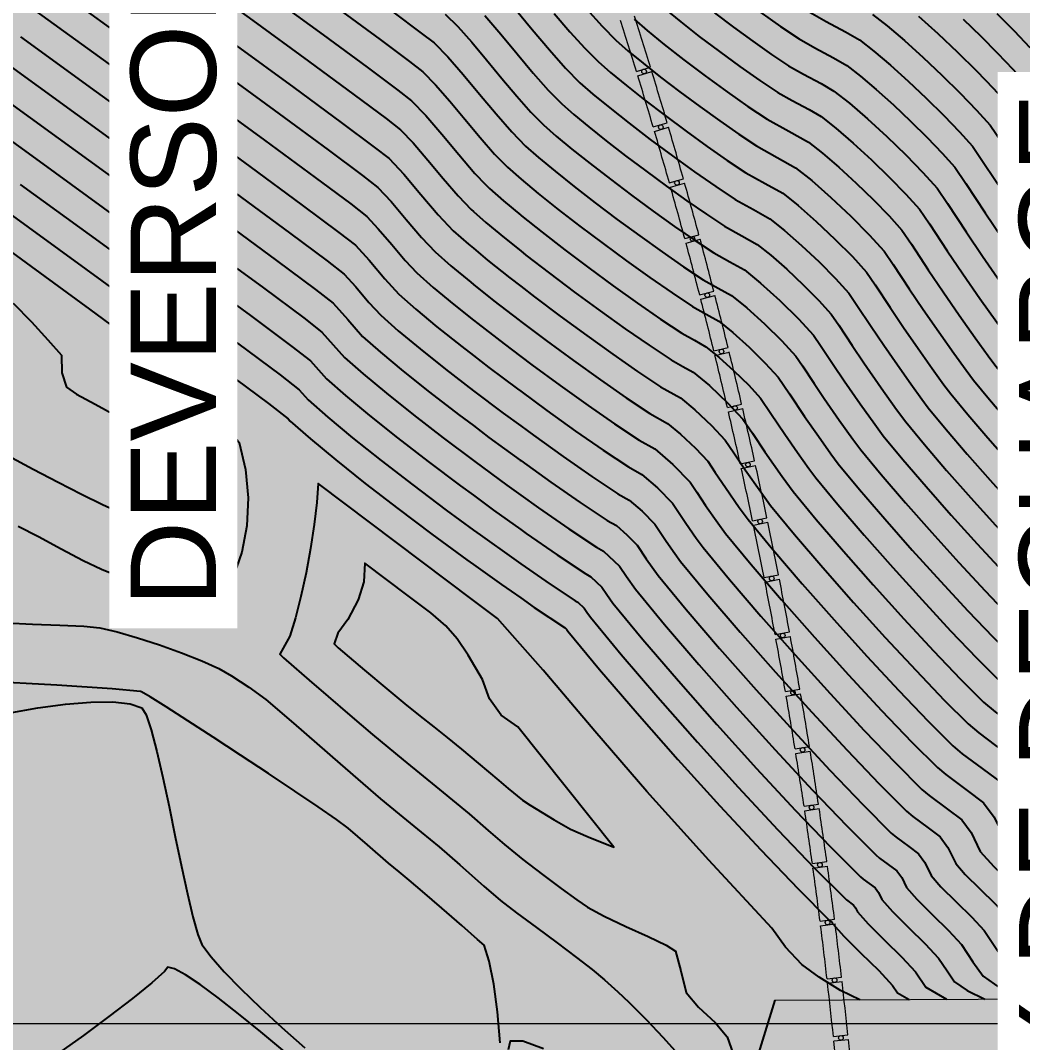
# Model space of a CAD drawing. Extents: x 61466 to 63015, y 108404 to 110397.
# Drawn here: x 62782.19 to 62823.33, y 108649.22 to 108691.19 of the extents above; entities that cross this region are included whole.
import ezdxf
from ezdxf import colors
from ezdxf.entities.mleader import LeaderData, LeaderLine
from ezdxf.math import Vec2, Vec3

# ---------------------------------------------------------------- set-up
doc = ezdxf.new("R2010")
doc.units = 0
doc.header["$LTSCALE"] = 1.000015
doc.header["$MEASUREMENT"] = 0
for name, color, linetype in [('colore lago', 131, 'Continuous'), ('coordinate', 2, 'Continuous'), ('curve livello 1m', 2, 'Continuous'), ('curve livello 5m', 7, 'Continuous'), ('LIN025CO', 7, 'Continuous'), ('LINCOLO-ROSSO-025', 10, 'Continuous'), ('Per+Mod Surf', 7, 'Continuous'), ('TRATTCOLO-32', 255, 'Continuous')]:
    doc.layers.add(name, color=color, linetype=linetype)
doc.layers.add('LINE035', color=1, linetype='Continuous', lineweight=35)
doc.layers.add('no_plot', color=5, linetype='Continuous', plot=False)
doc.styles.add('ARIAL', font='arial.ttf')

# ---------------------------------------------------------------- blocks, each defined once
blk = doc.blocks.new('barrageflott')
at = {"layer": 'TRATTCOLO-32'}
h = blk.add_hatch(color=256, dxfattribs=at)
h.paths.add_polyline_path([(-4.689, 33.162, 0.002639), (-5.201, 35.3), (-5.784, 35.158, -0.002639), (-5.273, 33.025)])
h.paths.add_polyline_path([(-5.247, 35.485, 0.002639), (-5.784, 37.618), (-6.365, 37.468, -0.002639), (-5.829, 35.342)])
h.paths.add_polyline_path([(-5.831, 37.802, 0.002639), (-6.393, 39.929), (-6.972, 39.773, -0.002639), (-6.412, 37.652)])
h.paths.add_polyline_path([(-6.442, 40.112, 0.002639), (-7.028, 42.232), (-7.606, 42.07, -0.002639), (-7.022, 39.956)])
h.paths.add_polyline_path([(-7.08, 42.415, 0.002639), (-7.69, 44.529), (-8.266, 44.359, -0.002639), (-7.657, 42.252)])
h.paths.add_polyline_path([(-7.744, 44.711, 0.002639), (-8.378, 46.817), (-8.952, 46.641, -0.002639), (-8.319, 44.541)])
h.paths.add_polyline_path([(-8.434, 46.999, 0.002639), (-9.092, 49.097), (-9.664, 48.915, -0.002639), (-9.007, 46.822)])
h.paths.add_polyline_path([(-9.15, 49.279, 0.002639), (-9.833, 51.37), (-10.402, 51.18, -0.002639), (-9.722, 49.095)])
h.paths.add_polyline_path([(-9.893, 51.55, 0.002639), (-10.599, 53.633), (-11.166, 53.437, -0.002639), (-10.462, 51.36)])
h.paths.add_polyline_path([(-10.661, 53.813, 0.002639), (-11.392, 55.887), (-11.956, 55.685, -0.002639), (-11.228, 53.616)])
h.paths.add_polyline_path([(-11.456, 56.066, 0.002639), (-12.21, 58.133), (-12.772, 57.924, -0.002639), (-12.02, 55.864)])
h.paths.add_polyline_path([(-12.276, 58.311, 0.002639), (-13.053, 60.368), (-13.614, 60.153, -0.002639), (-12.838, 58.102)])
h.paths.add_polyline_path([(-13.122, 60.546, 0.002639), (-13.923, 62.594), (-14.481, 62.373, -0.002639), (-13.682, 60.33)])
h.paths.add_polyline_path([(-13.993, 62.771, 0.002639), (-14.818, 64.81), (-15.373, 64.582, -0.002639), (-14.551, 62.549)])
h.paths.add_polyline_path([(-14.89, 64.986, 0.002639), (-15.738, 67.015), (-16.29, 66.781, -0.002639), (-15.445, 64.758)])
h = blk.add_hatch(color=256, dxfattribs=at)
h.paths.add_polyline_path([(-1.192, 14.374, 0.002639), (-1.506, 16.55), (-2.1, 16.462, -0.002639), (-1.786, 14.291)])
h.paths.add_polyline_path([(-1.534, 16.739, 0.002639), (-1.874, 18.912), (-2.466, 18.816, -0.002639), (-2.128, 16.649)])
h.paths.add_polyline_path([(-1.904, 19.099, 0.002639), (-2.268, 21.269), (-2.86, 21.166, -0.002639), (-2.496, 19.003)])
h.paths.add_polyline_path([(-2.301, 21.456, 0.002639), (-2.69, 23.621), (-3.28, 23.511, -0.002639), (-2.892, 21.353)])
h.paths.add_polyline_path([(-2.725, 23.808, 0.002639), (-3.139, 25.968), (-3.727, 25.852, -0.002639), (-3.315, 23.698)])
h.paths.add_polyline_path([(-3.176, 26.154, 0.002639), (-3.614, 28.31), (-4.202, 28.187, -0.002639), (-3.764, 26.038)])
h.paths.add_polyline_path([(-3.653, 28.496, 0.002639), (-4.117, 30.646), (-4.702, 30.516, -0.002639), (-4.24, 28.373)])
h.paths.add_polyline_path([(-4.158, 30.832, 0.002639), (-4.646, 32.976), (-5.23, 32.84, -0.002639), (-4.743, 30.702)])
h = blk.add_hatch(color=256, dxfattribs=at)
h.paths.add_polyline_path([(0.293, 0.116, 0.002639), (0.129, 2.309), (-0.469, 2.261, -0.002639), (-0.306, 0.074)])
h.paths.add_polyline_path([(0.114, 2.498, 0.002639), (-0.076, 4.69), (-0.673, 4.635, -0.002639), (-0.485, 2.45)])
h.paths.add_polyline_path([(-0.093, 4.879, 0.002639), (-0.307, 7.068), (-0.904, 7.007, -0.002639), (-0.69, 4.824)])
h.paths.add_polyline_path([(-0.327, 7.257, 0.002639), (-0.566, 9.444), (-1.162, 9.375, -0.002639), (-0.924, 7.195)])
h.paths.add_polyline_path([(-0.588, 9.633, 0.002639), (-0.852, 11.816), (-1.448, 11.741, -0.002639), (-1.184, 9.564)])
h.paths.add_polyline_path([(-0.876, 12.005, 0.002639), (-1.166, 14.185), (-1.76, 14.103, -0.002639), (-1.471, 11.929)])
at = {"layer": 'LINCOLO-ROSSO-025', "lineweight": 0}
for p, q in [((-9.007, 46.822), (-8.434, 46.999)), ((-8.952, 46.641), (-8.378, 46.817)), ((-8.319, 44.541), (-7.744, 44.711)), ((-8.266, 44.359), (-7.69, 44.529)), ((-7.657, 42.252), (-7.08, 42.415)), ((-7.606, 42.07), (-7.028, 42.232)), ((-7.022, 39.956), (-6.442, 40.112)), ((-6.972, 39.773), (-6.393, 39.929)), ((-6.412, 37.652), (-5.831, 37.802)), ((-6.365, 37.468), (-5.784, 37.618)), ((-5.829, 35.342), (-5.247, 35.485)), ((-5.784, 35.158), (-5.201, 35.3)), ((-5.273, 33.025), (-4.689, 33.162)), ((-5.23, 32.84), (-4.646, 32.976)), ((-4.743, 30.702), (-4.158, 30.832)), ((-4.702, 30.516), (-4.117, 30.646)), ((-4.24, 28.373), (-3.653, 28.496)), ((-4.202, 28.187), (-3.614, 28.31)), ((-3.764, 26.038), (-3.176, 26.154)), ((-3.727, 25.852), (-3.139, 25.968)), ((-3.315, 23.698), (-2.725, 23.808)), ((-3.28, 23.511), (-2.69, 23.621)), ((-2.892, 21.353), (-2.301, 21.456)), ((-2.86, 21.166), (-2.268, 21.269)), ((-2.496, 19.003), (-1.904, 19.099)), ((-2.466, 18.816), (-1.874, 18.912)), ((-2.128, 16.649), (-1.534, 16.739)), ((-2.1, 16.462), (-1.506, 16.55)), ((-1.786, 14.291), (-1.192, 14.374)), ((-1.76, 14.103), (-1.166, 14.185)), ((-1.471, 11.929), (-0.876, 12.005)), ((-1.448, 11.741), (-0.852, 11.816)), ((-1.184, 9.564), (-0.588, 9.633)), ((-1.162, 9.375), (-0.566, 9.444)), ((-0.924, 7.195), (-0.327, 7.257)), ((-0.904, 7.007), (-0.307, 7.068))]:
    blk.add_line(p, q, dxfattribs=at)
for centre in [(-8.693, 46.82), (-8.005, 44.535), (-7.343, 42.242), (-6.707, 39.942), (-6.098, 37.635), (-5.515, 35.321), (-4.959, 33.001), (-4.43, 30.674), (-3.927, 28.341), (-3.451, 26.003), (-3.002, 23.659), (-2.58, 21.311), (-2.185, 18.958), (-1.817, 16.6), (-1.476, 14.238), (-1.162, 11.873), (-0.875, 9.504), (-0.615, 7.132)]:
    blk.add_circle(centre, 0.095, dxfattribs=at)
for radius, start, end in [(207.744, 17.11592, 17.72079), (208.344, 17.11592, 17.72079), (207.744, 16.45875, 17.06362), (208.344, 16.45875, 17.06362), (208.344, 15.80157, 16.40644), (207.744, 15.80157, 16.40644), (207.744, 15.1444, 15.74927), (208.344, 15.1444, 15.74927), (208.344, 14.48723, 15.0921), (207.744, 14.48723, 15.0921), (207.744, 13.83005, 14.43492), (208.344, 13.83005, 14.43492), (208.344, 13.17288, 13.77775), (207.744, 13.17288, 13.77775), (207.744, 12.51571, 13.12058), (208.344, 12.51571, 13.12058), (208.344, 11.85853, 12.4634), (207.744, 11.85853, 12.4634), (207.744, 11.20136, 11.80623), (208.344, 11.20136, 11.80623), (207.744, 10.54419, 11.14906), (208.344, 10.54419, 11.14906), (207.744, 9.88701, 10.49189), (208.344, 9.88701, 10.49189), (207.744, 9.22984, 9.83471), (208.344, 9.22984, 9.83471), (208.344, 8.57267, 9.17754), (207.744, 8.57267, 9.17754), (207.744, 7.9155, 8.52037), (208.344, 7.9155, 8.52037), (207.744, 7.25832, 7.86319), (208.344, 7.25832, 7.86319), (208.344, 6.60115, 7.20602), (207.744, 6.60115, 7.20602), (207.744, 5.94398, 6.54885), (208.344, 5.94398, 6.54885), (207.744, 5.2868, 5.89167), (208.344, 5.2868, 5.89167)]:
    blk.add_arc((-207.55, -14.318), radius, start, end, dxfattribs=at)

msp = doc.modelspace()

# ---------------------------------------------------------------- hatches: boundary and pattern name
at = {"layer": 'colore lago', "linetype": 'Continuous', "lineweight": 0}
msp.add_hatch(color=256, dxfattribs=at).paths.add_polyline_path([(62823.098, 108712.426), (62823.692, 108711.854), (62824.211, 108710.804), (62823.37, 108710.571), (62827.768, 108704.942), (62841.061, 108708.628), (62841.764, 108707.729), (62836.243, 108697.972), (62840.642, 108692.343), (62841.442, 108693.757), (62841.442, 108692.195), (62842.487, 108690.222), (62842.982, 108689.288), (62843.392, 108688.514), (62843.655, 108688.018), (62843.975, 108687.414), (62844.757, 108686.877), (62845.652, 108686.309), (62846.428, 108685.857), (62846.943, 108685.61), (62847.646, 108685.523), (62848.413, 108685.436), (62848.935, 108685.254), (62849.708, 108684.935), (62850.5, 108684.575), (62850.969, 108684.318), (62851.947, 108683.305), (62853.322, 108681.875), (62854.115, 108681.066), (62854.823, 108680.351), (62855.34, 108679.833), (62855.561, 108679.62), (62856.098, 108679.384), (62856.706, 108678.92), (62857.535, 108678.212), (62858.15, 108677.629), (62858.509, 108677.243), (62858.884, 108676.364), (62859.223, 108675.296), (62859.579, 108674.527), (62860.022, 108674.247), (62860.524, 108673.942), (62861.121, 108673.231), (62861.763, 108672.326), (62862.367, 108671.601), (62862.863, 108671.28), (62863.351, 108671.01), (62863.81, 108670.755), (62864.373, 108670.388), (62865.159, 108669.855), (62866.024, 108669.253), (62866.828, 108668.678), (62867.744, 108667.996), (62868.796, 108667.19), (62869.668, 108666.501), (62870.574, 108665.758), (62871.455, 108665.021), (62872.228, 108664.359), (62872.81, 108663.844), (62873.119, 108663.547), (62873.68, 108662.665), (62874.168, 108661.941), (62874.819, 108661.7), (62876.542, 108661.081), (62874.849, 108652.749), (62874.609, 108651.566), (62869.261, 108652.495), (62863.756, 108653.04), (62858.193, 108653.236), (62852.65, 108653.069), (62847.099, 108652.547), (62841.619, 108651.637), (62836.195, 108650.359), (62830.876, 108648.764), (62825.687, 108646.797), (62820.621, 108644.487), (62815.733, 108641.873), (62811.013, 108638.914), (62806.809, 108635.919), (62802.653, 108632.528), (62798.578, 108628.752), (62795.53, 108625.55), (62792.243, 108621.72), (62789.658, 108618.302), (62786.55, 108613.699), (62783.753, 108608.883), (62781.281, 108603.924), (62779.157, 108598.79), (62777.364, 108593.52), (62775.923, 108588.148), (62774.828, 108582.699), (62774.099, 108577.206), (62773.742, 108571.827), (62773.733, 108566.27), (62774.08, 108560.708), (62774.822, 108555.214), (62775.907, 108549.757), (62776.774, 108546.543), (62775.534, 108543.897), (62771.471, 108542.34), (62770.737, 108542.931), (62769.881, 108543.399), (62769.16, 108543.605), (62768.397, 108543.397), (62767.454, 108542.895), (62766.48, 108542.367), (62765.625, 108542.081), (62765.129, 108542.167), (62764.204, 108542.374), (62761.92, 108542.969), (62758.989, 108543.785), (62755.805, 108544.685), (62752.764, 108545.533), (62750.259, 108546.195), (62749.515, 108546.361), (62748.651, 108546.545), (62748.14, 108546.666), (62747.525, 108546.963), (62746.769, 108547.335), (62745.628, 108547.824), (62744.247, 108548.386), (62742.732, 108548.989), (62741.189, 108549.599), (62739.721, 108550.183), (62738.435, 108550.711), (62737.436, 108551.147), (62736.779, 108551.475), (62735.74, 108552.131), (62732.8, 108553.829), (62729.641, 108555.846), (62727.666, 108557.145), (62727.666, 108746.101), (62759.548, 108763.679), (62762.174, 108761.512), (62766.058, 108758.6), (62770.75, 108755.721), (62775.77, 108752.427), (62780.625, 108748.821), (62784.649, 108746.672), (62791.078, 108741.712), (62792.191, 108741.192), (62793.304, 108740.673), (62792.406, 108740.344), (62791.026, 108739.839), (62795.864, 108734.582), (62808.817, 108739.327), (62809.589, 108738.487), (62804.873, 108728.317), (62809.71, 108723.06), (62811.198, 108726.268), (62812.277, 108725.772), (62812.557, 108725.5), (62813.179, 108725.007), (62813.957, 108724.44), (62814.819, 108723.834), (62815.694, 108723.224), (62816.511, 108722.646), (62817.199, 108722.136), (62817.686, 108721.728), (62818.127, 108721.189), (62818.712, 108720.467), (62819.259, 108719.84), (62819.895, 108719.121), (62820.227, 108718.731), (62820.528, 108718.087), (62820.826, 108717.245), (62821.425, 108715.335), (62821.73, 108714.455), (62822.044, 108713.747)])

# ---------------------------------------------------------------- linework, layer by layer
at = {"layer": 'coordinate', "linetype": 'Continuous', "lineweight": 0}
msp.add_line((62767.853, 108650), (62950.566, 108650), dxfattribs=at)
at = {"layer": 'curve livello 5m', "color": 2, "flags": 128}
for points in [[(62782.13, 108693.876), (62783.247, 108692.775), (62783.247, 108692.775), (62783.945, 108692.28), (62786.866, 108690.168), (62789.68, 108688.123), (62792.214, 108686.271), (62794.295, 108684.739), (62795.75, 108683.654), (62796.406, 108683.144), (62796.406, 108683.144), (62796.884, 108682.64), (62797.432, 108681.989), (62797.982, 108681.335), (62798.467, 108680.821), (62798.467, 108680.821), (62799.14, 108680.228), (62799.985, 108679.527), (62800.788, 108678.886)], [(62795.221, 108691.681), (62796.953, 108690.406), (62798.165, 108689.503), (62798.711, 108689.078), (62798.711, 108689.078), (62799.228, 108688.551), (62799.816, 108687.879), (62800.439, 108687.132), (62801.064, 108686.383), (62801.657, 108685.702), (62802.184, 108685.162), (62802.184, 108685.162), (62802.744, 108684.669), (62803.448, 108684.085), (62804.264, 108683.434), (62805.162, 108682.741), (62806.11, 108682.027), (62807.077, 108681.317), (62808.032, 108680.635), (62808.943, 108680.003), (62809.779, 108679.445), (62809.779, 108679.445), (62810.349, 108679.131), (62810.859, 108678.845), (62811.434, 108678.38), (62812.109, 108677.769), (62812.77, 108677.12), (62813.303, 108676.541), (62813.764, 108675.855), (62814.38, 108674.932), (62814.95, 108674.116), (62815.462, 108673.396), (62815.762, 108672.988), (62816.639, 108671.926), (62817.673, 108670.721), (62818.801, 108669.443), (62819.96, 108668.161), (62821.087, 108666.946), (62822.118, 108665.868), (62822.991, 108664.996), (62823.57, 108664.509)], [(62804.108, 108691.479), (62804.751, 108690.724), (62805.356, 108690.051), (62805.902, 108689.504), (62805.902, 108689.504), (62806.413, 108689.055), (62807.066, 108688.518), (62807.825, 108687.919), (62808.655, 108687.286), (62809.519, 108686.644), (62810.383, 108686.021), (62811.211, 108685.443), (62811.967, 108684.938), (62811.967, 108684.938), (62812.769, 108684.496), (62813.487, 108684.093), (62813.487, 108684.093), (62814.117, 108683.591), (62814.859, 108682.938), (62815.629, 108682.212), (62816.345, 108681.491), (62816.925, 108680.852), (62816.925, 108680.852), (62817.276, 108680.338), (62817.898, 108679.398), (62818.441, 108678.588), (62818.441, 108678.588), (62819.041, 108677.725), (62819.626, 108676.897), (62820.105, 108676.23), (62820.386, 108675.853), (62821.085, 108675.006), (62821.909, 108674.045), (62822.809, 108673.026), (62823.733, 108672.004)], [(62812.541, 108691.549), (62813.388, 108690.948), (62814.155, 108690.431), (62814.155, 108690.431), (62814.8, 108690.065), (62815.567, 108689.661), (62816.115, 108689.341), (62816.115, 108689.341), (62816.676, 108688.903), (62817.326, 108688.352), (62818.026, 108687.722), (62818.736, 108687.052), (62819.42, 108686.378), (62820.036, 108685.736), (62820.548, 108685.162), (62820.548, 108685.162), (62821, 108684.5), (62821.802, 108683.288), (62822.502, 108682.243), (62822.502, 108682.243), (62823.276, 108681.131), (62824.03, 108680.063)], [(62822.273, 108691.475), (62822.987, 108690.759), (62823.63, 108690.082)], [(62779.553, 108687.877), (62782.963, 108685.411), (62786.248, 108683.023), (62789.207, 108680.86), (62791.637, 108679.072), (62793.336, 108677.806), (62794.102, 108677.209), (62794.102, 108677.209), (62794.75, 108676.479), (62795.535, 108675.787), (62796.522, 108674.968), (62797.667, 108674.056), (62798.927, 108673.082), (62800.256, 108672.081), (62800.788, 108671.691)], [(62800.788, 108678.886), (62800.966, 108678.745), (62802.044, 108677.911), (62802.729, 108677.396)], [(62802.729, 108677.396), (62803.183, 108677.054), (62804.345, 108676.201), (62805.492, 108675.381), (62806.586, 108674.622), (62807.591, 108673.953), (62808.231, 108673.597), (62808.972, 108672.959), (62809.68, 108672.231), (62809.954, 108671.824), (62810.319, 108671.276), (62810.819, 108670.564), (62811.139, 108670.124), (62812.193, 108668.847), (62813.437, 108667.397), (62814.794, 108665.86), (62816.188, 108664.318), (62817.543, 108662.857), (62818.783, 108661.56), (62819.833, 108660.512), (62820.177, 108660.222), (62821.05, 108659.576), (62821.725, 108659.069), (62822.165, 108658.469), (62822.394, 108657.99), (62822.604, 108657.56), (62823.146, 108656.967), (62823.937, 108656.195)], [(62800.788, 108671.691), (62801.613, 108671.086), (62802.729, 108670.288)], [(62802.729, 108670.288), (62802.952, 108670.128), (62804.23, 108669.242), (62805.403, 108668.46), (62805.604, 108668.348), (62806.058, 108667.92), (62806.258, 108667.621), (62806.515, 108667.259), (62807.747, 108665.767), (62809.201, 108664.073), (62810.786, 108662.276), (62812.415, 108660.475), (62813.999, 108658.768), (62815.449, 108657.252), (62816.675, 108656.027), (62816.785, 108655.935), (62817.278, 108655.567), (62817.418, 108655.376), (62817.558, 108655.087), (62817.988, 108654.599), (62818.646, 108653.949), (62819.339, 108653.268), (62819.877, 108652.687), (62820.23, 108652.159), (62820.535, 108651.717), (62821.056, 108651.35), (62821.782, 108651.005)]]:
    msp.add_lwpolyline(points, dxfattribs=at)
at = {"layer": 'LIN025CO', "linetype": 'Continuous', "lineweight": 0}
msp.add_line((62813.159, 108650.953), (62839.385, 108651.111), dxfattribs=at)
at = {"layer": 'no_plot', "flags": 128}
for points in [[(62781.897, 108701.166), (62783.793, 108699.213), (62785.501, 108697.458), (62786.468, 108696.505), (62786.468, 108696.505), (62786.886, 108696.208), (62787.459, 108695.803), (62787.459, 108695.803), (62789.988, 108693.974), (62792.425, 108692.203), (62794.619, 108690.599), (62796.422, 108689.272), (62797.682, 108688.333), (62798.25, 108687.891), (62798.25, 108687.891), (62798.829, 108687.292), (62799.492, 108686.52), (62800.184, 108685.687), (62800.851, 108684.907), (62801.283, 108684.458)], [(62780.915, 108700.414), (62782.884, 108698.385), (62784.658, 108696.563), (62785.663, 108695.573), (62785.663, 108695.573), (62786.049, 108695.298), (62786.581, 108694.922), (62786.581, 108694.922), (62789.208, 108693.022), (62791.739, 108691.183), (62794.018, 108689.517), (62795.89, 108688.139), (62797.199, 108687.163), (62797.789, 108686.704), (62797.789, 108686.704), (62798.317, 108686.159), (62798.921, 108685.454), (62799.552, 108684.695), (62800.16, 108683.984), (62800.698, 108683.425), (62800.698, 108683.425), (62800.788, 108683.345)], [(62781.975, 108697.558), (62783.815, 108695.667), (62784.858, 108694.64), (62784.858, 108694.64), (62785.213, 108694.387), (62785.702, 108694.041), (62785.702, 108694.041), (62788.427, 108692.071), (62791.052, 108690.163), (62793.417, 108688.435), (62795.358, 108687.006), (62796.716, 108685.994), (62797.328, 108685.517), (62797.328, 108685.517), (62797.936, 108684.876), (62798.634, 108684.047), (62799.336, 108683.213), (62799.954, 108682.557), (62799.954, 108682.557), (62800.581, 108682.004), (62800.788, 108681.833)], [(62781.066, 108696.73), (62782.973, 108694.771), (62784.052, 108693.708), (62784.052, 108693.708), (62784.824, 108693.161), (62787.646, 108691.12), (62790.366, 108689.143), (62792.815, 108687.353), (62794.827, 108685.872), (62796.233, 108684.824), (62796.867, 108684.33), (62796.867, 108684.33), (62797.41, 108683.758), (62798.033, 108683.018), (62798.659, 108682.274), (62799.211, 108681.689), (62799.211, 108681.689), (62799.861, 108681.116), (62800.678, 108680.438), (62800.788, 108680.35)], [(62781.287, 108692.98), (62782.442, 108691.842), (62782.442, 108691.842), (62783.067, 108691.399), (62786.085, 108689.217), (62788.993, 108687.103), (62791.612, 108685.189), (62793.763, 108683.605), (62795.267, 108682.484), (62795.946, 108681.957), (62795.946, 108681.957), (62796.511, 108681.343), (62797.15, 108680.577), (62797.724, 108679.952), (62798.419, 108679.34), (62799.292, 108678.615), (62800.306, 108677.807), (62800.788, 108677.434)], [(62797.485, 108691.539), (62798.647, 108690.673), (62799.172, 108690.265), (62799.172, 108690.265), (62799.731, 108689.695), (62800.366, 108688.968), (62801.04, 108688.161), (62801.716, 108687.35), (62802.358, 108686.614), (62802.928, 108686.03), (62802.928, 108686.03), (62803.465, 108685.557), (62804.14, 108684.997), (62804.924, 108684.372), (62805.786, 108683.706), (62806.695, 108683.021), (62807.623, 108682.34), (62808.54, 108681.685), (62809.414, 108681.079), (62810.216, 108680.544), (62810.833, 108680.204), (62811.385, 108679.895), (62812.006, 108679.392), (62812.736, 108678.731), (62813.451, 108678.03), (62814.027, 108677.403), (62814.297, 108677.009), (62814.775, 108676.286), (62815.193, 108675.663), (62815.808, 108674.78), (62816.362, 108674.002), (62816.687, 108673.561), (62817.528, 108672.542), (62818.52, 108671.386), (62819.603, 108670.159), (62820.715, 108668.93), (62821.796, 108667.764), (62822.785, 108666.73), (62823.623, 108665.893)], [(62799.633, 108691.451), (62800.143, 108690.939), (62800.716, 108690.293), (62801.329, 108689.567), (62801.955, 108688.811), (62802.571, 108688.08), (62803.151, 108687.425), (62803.671, 108686.899), (62803.671, 108686.899), (62804.186, 108686.445), (62804.833, 108685.908), (62805.584, 108685.31), (62806.409, 108684.672), (62807.281, 108684.016), (62808.17, 108683.363), (62809.047, 108682.736), (62809.885, 108682.155), (62810.654, 108681.642), (62811.317, 108681.277), (62811.91, 108680.944), (62812.578, 108680.404), (62813.364, 108679.693), (62814.132, 108678.939), (62814.752, 108678.265), (62815.041, 108677.841), (62815.556, 108677.064), (62816.005, 108676.394), (62816.667, 108675.445), (62817.262, 108674.608), (62817.612, 108674.134), (62818.417, 108673.158), (62819.367, 108672.051), (62820.404, 108670.876), (62821.469, 108669.699), (62822.505, 108668.582), (62823.452, 108667.591)], [(62801.253, 108691.399), (62801.908, 108690.622), (62802.579, 108689.814), (62803.237, 108689.031), (62803.858, 108688.33), (62804.415, 108687.767), (62804.415, 108687.767), (62804.907, 108687.333), (62805.526, 108686.82), (62806.243, 108686.248), (62807.033, 108685.638), (62807.866, 108685.011), (62808.716, 108684.387), (62809.555, 108683.786), (62810.356, 108683.231), (62811.092, 108682.741), (62811.801, 108682.35), (62812.436, 108681.994), (62812.993, 108681.55), (62813.649, 108680.973), (62814.33, 108680.331), (62814.963, 108679.693), (62815.476, 108679.127), (62815.786, 108678.673), (62816.337, 108677.842), (62816.817, 108677.125), (62817.525, 108676.11), (62818.162, 108675.214), (62818.536, 108674.707), (62819.306, 108673.774), (62820.215, 108672.716), (62821.206, 108671.593), (62822.224, 108670.467), (62823.214, 108669.4), (62824.119, 108668.453)], [(62802.488, 108691.677), (62803.202, 108690.816), (62803.904, 108689.982), (62804.565, 108689.235), (62805.158, 108688.635), (62805.158, 108688.635), (62805.696, 108688.164), (62806.382, 108687.6), (62807.179, 108686.971), (62808.05, 108686.305), (62808.958, 108685.631), (62809.866, 108684.977), (62810.735, 108684.37), (62811.529, 108683.839), (62812.285, 108683.423), (62812.961, 108683.043), (62813.555, 108682.571), (62814.254, 108681.956), (62814.98, 108681.272), (62815.654, 108680.592), (62816.201, 108679.99), (62816.531, 108679.506), (62817.117, 108678.62), (62817.629, 108677.857), (62818.195, 108677.044), (62818.746, 108676.263), (62819.196, 108675.635), (62819.461, 108675.28), (62820.196, 108674.39), (62821.062, 108673.38), (62822.007, 108672.309), (62822.978, 108671.236), (62823.922, 108670.218)], [(62805.428, 108691.662), (62806.068, 108690.951), (62806.645, 108690.372), (62806.645, 108690.372), (62807.131, 108689.946), (62807.751, 108689.436), (62808.472, 108688.867), (62809.259, 108688.266), (62810.08, 108687.656), (62810.901, 108687.065), (62811.687, 108686.516), (62812.405, 108686.037), (62813.254, 108685.569), (62814.012, 108685.143), (62814.679, 108684.612), (62815.464, 108683.921), (62816.279, 108683.153), (62817.036, 108682.39), (62817.65, 108681.714), (62818.021, 108681.17), (62818.679, 108680.176), (62819.254, 108679.319), (62819.888, 108678.407), (62820.507, 108677.53), (62821.013, 108676.824), (62821.311, 108676.426), (62821.974, 108675.622), (62822.756, 108674.71), (62823.61, 108673.743)], [(62808.639, 108691.667), (62809.297, 108691.131), (62810.061, 108690.536), (62810.886, 108689.914), (62811.728, 108689.301), (62812.541, 108688.729), (62813.28, 108688.234), (62813.867, 108687.901), (62814.565, 108687.533), (62815.064, 108687.242), (62815.668, 108686.766), (62816.375, 108686.156), (62817.127, 108685.466), (62817.87, 108684.748), (62818.545, 108684.054), (62819.099, 108683.438), (62819.51, 108682.835), (62820.24, 108681.732), (62820.878, 108680.781), (62821.582, 108679.769), (62822.269, 108678.796), (62822.83, 108678.014), (62823.16, 108677.571), (62823.752, 108676.854)], [(62810.69, 108691.497), (62811.466, 108690.913), (62812.258, 108690.336), (62813.022, 108689.798), (62813.717, 108689.332), (62813.717, 108689.332), (62814.334, 108688.983), (62815.066, 108688.597), (62815.589, 108688.292), (62816.224, 108687.792), (62816.965, 108687.153), (62817.755, 108686.428), (62818.533, 108685.674), (62819.243, 108684.946), (62819.823, 108684.3), (62820.255, 108683.668), (62821.021, 108682.51), (62821.69, 108681.512), (62822.429, 108680.45), (62823.149, 108679.43), (62823.739, 108678.608)], [(62814.593, 108691.529), (62815.267, 108691.147), (62816.068, 108690.725), (62816.64, 108690.391), (62817.227, 108689.933), (62817.906, 108689.357), (62818.637, 108688.699), (62819.38, 108687.999), (62820.093, 108687.294), (62820.738, 108686.623), (62821.272, 108686.024), (62821.744, 108685.332), (62822.583, 108684.066), (62823.315, 108682.974), (62824.123, 108681.813)], [(62817.166, 108691.441), (62817.777, 108690.963), (62818.486, 108690.362), (62819.248, 108689.676), (62820.023, 108688.946), (62820.767, 108688.211), (62821.439, 108687.511), (62821.997, 108686.886), (62822.489, 108686.165), (62823.363, 108684.844)], [(62807.389, 108691.24), (62807.925, 108690.772), (62808.622, 108690.205), (62809.432, 108689.574), (62810.306, 108688.916), (62811.198, 108688.266), (62812.059, 108687.66), (62812.842, 108687.135), (62813.738, 108686.641), (62814.538, 108686.192), (62815.113, 108685.74), (62815.785, 108685.16), (62816.5, 108684.504), (62817.206, 108683.821), (62817.848, 108683.161), (62818.374, 108682.576), (62818.765, 108682.003), (62819.46, 108680.954), (62820.066, 108680.05), (62820.735, 108679.088), (62821.388, 108678.163), (62821.922, 108677.419), (62822.235, 108676.999), (62822.863, 108676.238), (62823.604, 108675.375)], [(62819.065, 108691.367), (62819.859, 108690.653), (62820.666, 108689.893), (62821.441, 108689.128), (62822.141, 108688.399), (62822.721, 108687.749), (62823.234, 108686.997), (62824.144, 108685.622)], [(62820.891, 108691.238), (62821.618, 108690.54), (62822.306, 108689.85), (62822.926, 108689.197), (62823.446, 108688.611)], [(62782.188, 108690.519), (62785.305, 108688.265), (62788.307, 108686.083), (62791.011, 108684.107), (62793.232, 108682.472), (62794.784, 108681.315), (62795.485, 108680.77), (62795.485, 108680.77), (62795.96, 108680.254), (62796.498, 108679.61), (62796.98, 108679.084), (62796.98, 108679.084), (62797.698, 108678.451), (62798.6, 108677.703), (62799.646, 108676.869), (62800.788, 108675.987)], [(62781.31, 108689.638), (62784.524, 108687.314), (62787.621, 108685.063), (62790.41, 108683.025), (62792.7, 108681.339), (62794.302, 108680.145), (62795.024, 108679.583), (62795.024, 108679.583), (62795.627, 108678.904), (62796.237, 108678.216), (62796.237, 108678.216), (62796.977, 108677.563), (62797.907, 108676.791), (62798.987, 108675.931), (62800.174, 108675.014), (62800.788, 108674.551)], [(62780.431, 108688.757), (62783.743, 108686.362), (62786.935, 108684.043), (62789.808, 108681.942), (62792.168, 108680.205), (62793.819, 108678.975), (62794.563, 108678.396), (62794.563, 108678.396), (62795.026, 108677.875), (62795.493, 108677.347), (62796.256, 108676.675), (62797.215, 108675.88), (62798.327, 108674.993), (62799.55, 108674.048), (62800.788, 108673.116)], [(62782.182, 108684.459), (62785.562, 108682.003), (62788.606, 108679.778), (62791.105, 108677.939), (62792.853, 108676.636), (62793.641, 108676.023), (62794.006, 108675.611), (62794.814, 108674.899), (62795.829, 108674.056), (62797.007, 108673.118), (62798.303, 108672.116), (62799.671, 108671.087), (62800.788, 108670.266)], [(62801.283, 108684.458), (62801.441, 108684.294), (62801.441, 108684.294), (62802.023, 108683.78), (62802.729, 108683.195)], [(62781.402, 108683.508), (62784.876, 108680.983), (62788.004, 108678.696), (62790.574, 108676.805), (62792.37, 108675.466), (62793.18, 108674.836), (62793.263, 108674.742), (62794.093, 108674.011), (62795.137, 108673.145), (62796.348, 108672.18), (62797.679, 108671.151), (62799.086, 108670.092), (62800.52, 108669.039), (62800.788, 108668.847)], [(62779.852, 108683.111), (62782.639, 108681.083), (62785.022, 108679.335), (62786.746, 108678.057), (62787.556, 108677.435), (62788.166, 108676.873), (62788.876, 108676.17), (62789.566, 108675.447), (62790.117, 108674.828), (62790.768, 108674.372), (62791.165, 108673.863), (62791.165, 108673.863), (62791.436, 108672.747), (62791.54, 108671.586), (62791.486, 108670.437), (62791.287, 108669.361), (62790.953, 108668.415), (62790.495, 108667.657), (62789.924, 108667.148), (62789.924, 108667.148), (62789.593, 108667.183), (62788.881, 108667.387), (62787.893, 108667.724), (62786.736, 108668.157), (62785.514, 108668.65), (62785.514, 108668.65), (62784.769, 108669.004), (62783.863, 108669.48), (62782.93, 108669.98), (62782.103, 108670.408)], [(62800.788, 108683.345), (62801.302, 108682.892), (62802.063, 108682.262), (62802.729, 108681.731)], [(62802.729, 108683.195), (62802.755, 108683.173), (62803.604, 108682.496), (62804.538, 108681.775), (62805.525, 108681.032), (62806.53, 108680.294), (62807.524, 108679.584), (62808.471, 108678.927), (62809.341, 108678.347), (62809.865, 108678.058), (62810.334, 108677.795), (62810.861, 108677.368), (62811.482, 108676.807), (62812.089, 108676.211), (62812.578, 108675.679), (62813.002, 108675.049), (62813.568, 108674.201), (62814.091, 108673.451), (62814.561, 108672.79), (62814.838, 108672.415), (62815.75, 108671.31), (62816.826, 108670.056), (62818, 108668.726), (62819.206, 108667.393), (62820.378, 108666.129), (62821.451, 108665.007), (62822.359, 108664.099), (62822.891, 108663.651), (62823.732, 108663.023)], [(62800.788, 108681.833), (62801.37, 108681.35), (62802.285, 108680.621), (62802.729, 108680.278)], [(62802.729, 108681.731), (62802.945, 108681.559), (62803.915, 108680.809), (62804.939, 108680.038), (62805.984, 108679.271), (62807.016, 108678.533), (62808, 108677.851), (62808.904, 108677.248), (62809.381, 108676.985), (62809.808, 108676.746), (62810.473, 108676.195), (62811.231, 108675.481), (62811.854, 108674.817), (62812.24, 108674.243), (62812.756, 108673.47), (62813.461, 108672.464), (62813.913, 108671.843), (62814.861, 108670.694), (62815.978, 108669.391), (62817.198, 108668.01), (62818.451, 108666.624), (62819.67, 108665.311), (62820.784, 108664.145), (62821.728, 108663.202), (62822.213, 108662.794), (62822.979, 108662.221), (62823.875, 108661.569)], [(62800.788, 108680.35), (62801.625, 108679.683), (62802.668, 108678.877), (62802.729, 108678.831)], [(62802.729, 108680.278), (62803.291, 108679.843), (62804.354, 108679.043), (62805.438, 108678.248), (62806.508, 108677.483), (62807.529, 108676.775), (62808.466, 108676.15), (62809.282, 108675.696), (62809.883, 108675.199), (62810.567, 108674.554), (62811.129, 108673.955), (62811.478, 108673.436), (62811.944, 108672.739), (62812.58, 108671.83), (62812.988, 108671.27), (62813.971, 108670.078), (62815.131, 108668.727), (62816.397, 108667.293), (62817.697, 108665.856), (62818.961, 108664.493), (62820.117, 108663.283), (62821.096, 108662.305), (62821.534, 108661.937), (62822.226, 108661.419), (62823.035, 108660.83), (62823.503, 108660.47)], [(62781.896, 108679.586), (62782.645, 108678.81), (62783.323, 108678.077), (62783.874, 108677.446), (62783.896, 108676.724), (62784.084, 108676.135), (62784.084, 108676.135), (62784.493, 108675.844), (62785.261, 108675.428), (62786.113, 108674.975), (62786.774, 108674.573), (62786.774, 108674.573), (62787.561, 108673.945), (62788.203, 108673.355), (62788.506, 108672.979), (62788.506, 108672.979), (62788.651, 108671.948), (62788.473, 108670.986), (62788.026, 108670.381), (62788.026, 108670.381), (62787.442, 108670.533), (62786.32, 108670.962), (62786.32, 108670.962), (62785.565, 108671.301), (62784.694, 108671.728), (62783.735, 108672.221), (62782.72, 108672.757), (62781.679, 108673.314)], [(62802.729, 108678.831), (62803.769, 108678.049), (62804.891, 108677.224), (62806, 108676.432), (62807.057, 108675.698), (62808.028, 108675.051), (62808.757, 108674.646), (62809.292, 108674.203), (62809.903, 108673.628), (62810.405, 108673.093), (62810.716, 108672.63), (62811.132, 108672.008), (62811.699, 108671.197), (62812.063, 108670.697), (62813.082, 108669.462), (62814.284, 108668.062), (62815.595, 108666.576), (62816.942, 108665.087), (62818.252, 108663.675), (62819.45, 108662.422), (62820.465, 108661.409), (62820.856, 108661.079), (62821.474, 108660.617), (62822.196, 108660.091), (62822.614, 108659.769), (62822.614, 108659.769), (62823.115, 108659.087), (62823.374, 108658.544)], [(62800.788, 108677.434), (62801.421, 108676.946), (62802.598, 108676.059), (62802.729, 108675.963)], [(62800.788, 108675.987), (62800.797, 108675.98), (62802.012, 108675.065), (62802.729, 108674.539)], [(62802.729, 108675.963), (62803.798, 108675.178), (62804.984, 108674.331), (62806.115, 108673.546), (62807.153, 108672.854), (62807.706, 108672.547), (62808.345, 108671.997), (62808.956, 108671.368), (62809.507, 108670.545), (62809.938, 108669.931), (62810.214, 108669.551), (62811.304, 108668.231), (62812.59, 108666.732), (62813.992, 108665.143), (62815.433, 108663.55), (62816.834, 108662.039), (62818.116, 108660.699), (62819.201, 108659.615), (62819.499, 108659.364), (62820.252, 108658.807), (62820.835, 108658.369), (62821.216, 108657.85), (62821.595, 108657.066), (62822.156, 108656.453), (62822.973, 108655.654), (62823.646, 108654.943)], [(62800.788, 108674.551), (62801.427, 108674.07), (62802.706, 108673.132), (62802.729, 108673.115)], [(62802.729, 108674.539), (62803.252, 108674.155), (62804.476, 108673.28), (62805.644, 108672.47), (62806.716, 108671.756), (62807.18, 108671.497), (62807.718, 108671.035), (62808.231, 108670.506), (62808.695, 108669.814), (62809.057, 108669.297), (62809.289, 108668.978), (62810.415, 108667.615), (62811.742, 108666.067), (62813.191, 108664.426), (62814.679, 108662.781), (62816.125, 108661.221), (62817.45, 108659.837), (62818.57, 108658.718), (62818.82, 108658.507), (62819.455, 108658.037), (62819.946, 108657.668), (62820.267, 108657.232), (62820.585, 108656.571), (62820.979, 108656.125), (62821.579, 108655.532), (62822.213, 108654.91), (62822.704, 108654.379), (62823.167, 108653.708), (62823.676, 108652.907)], [(62800.788, 108673.116), (62800.842, 108673.076), (62802.159, 108672.109), (62802.729, 108671.701)], [(62802.729, 108673.115), (62803.968, 108672.229), (62805.172, 108671.394), (62806.278, 108670.657), (62806.655, 108670.448), (62807.091, 108670.073), (62807.507, 108669.644), (62807.883, 108669.083), (62808.365, 108668.405), (62809.526, 108666.999), (62810.895, 108665.403), (62812.389, 108663.71), (62813.924, 108662.013), (62815.417, 108660.404), (62816.783, 108658.976), (62817.938, 108657.821), (62818.142, 108657.649), (62818.658, 108657.268), (62819.056, 108656.968), (62819.317, 108656.613), (62819.576, 108656.076), (62819.982, 108655.616), (62820.602, 108655.004), (62821.255, 108654.363), (62821.761, 108653.815), (62822.361, 108652.918), (62822.879, 108652.168), (62823.424, 108651.755)], [(62800.788, 108667.372), (62794.408, 108672.177), (62794.359, 108671.402), (62794.253, 108670.496), (62794.102, 108669.513), (62793.916, 108668.509), (62793.705, 108667.538), (62793.479, 108666.654), (62793.247, 108665.913), (62793.247, 108665.913), (62792.842, 108665.165), (62792.995, 108665.014), (62793.411, 108664.644), (62794.038, 108664.098), (62794.821, 108663.424), (62795.709, 108662.666), (62796.647, 108661.871), (62796.647, 108661.871), (62797.909, 108660.83), (62799.398, 108659.616), (62800.607, 108658.617), (62800.607, 108658.617), (62801.389, 108657.933), (62802.059, 108657.349), (62802.059, 108657.349), (62802.821, 108656.741), (62803.626, 108656.118), (62804.39, 108655.542), (62805.033, 108655.074), (62805.471, 108654.777), (62805.471, 108654.777), (62806.155, 108654.411), (62807.047, 108653.991), (62807.958, 108653.574), (62808.699, 108653.214), (62809.081, 108652.967), (62809.3, 108652.166), (62809.519, 108651.268), (62810.028, 108650.671), (62810.708, 108650.044), (62811.199, 108649.459), (62811.524, 108648.563)], [(62802.729, 108671.701), (62803.46, 108671.179), (62804.701, 108670.318), (62805.84, 108669.559), (62806.129, 108669.398), (62806.782, 108668.782), (62807.07, 108668.352), (62807.44, 108667.832), (62808.636, 108666.383), (62810.048, 108664.738), (62811.588, 108662.993), (62813.17, 108661.244), (62814.708, 108659.586), (62816.116, 108658.114), (62817.307, 108656.924), (62817.463, 108656.792), (62818.167, 108656.268), (62818.368, 108655.995), (62818.567, 108655.581), (62818.985, 108655.108), (62819.624, 108654.477), (62820.297, 108653.816), (62820.819, 108653.251), (62821.296, 108652.538), (62821.707, 108651.942), (62822.41, 108651.447), (62823.321, 108651.014)], [(62800.788, 108670.266), (62801.066, 108670.062), (62802.444, 108669.077), (62802.729, 108668.88)], [(62800.788, 108668.847), (62801.936, 108668.027), (62802.729, 108667.477)], [(62802.729, 108668.88), (62803.758, 108668.166), (62804.965, 108667.362), (62805.078, 108667.299), (62805.333, 108667.058), (62805.446, 108666.89), (62805.591, 108666.687), (62806.858, 108665.151), (62808.353, 108663.408), (62809.985, 108661.56), (62811.661, 108659.707), (62813.29, 108657.95), (62814.782, 108656.391), (62816.043, 108655.13), (62816.106, 108655.077), (62816.388, 108654.867), (62816.469, 108654.758), (62816.549, 108654.592), (62816.992, 108654.09), (62817.668, 108653.421), (62818.381, 108652.721), (62818.934, 108652.123), (62819.363, 108651.491), (62820.212, 108650.995)], [(62802.729, 108667.477), (62803.287, 108667.09), (62804.527, 108666.263), (62804.552, 108666.249), (62804.609, 108666.196), (62804.634, 108666.159), (62804.666, 108666.114), (62805.969, 108664.535), (62807.506, 108662.743), (62809.183, 108660.843), (62810.906, 108658.938), (62812.581, 108657.132), (62814.115, 108655.529), (62815.412, 108654.233), (62815.428, 108654.22), (62815.499, 108654.167), (62815.519, 108654.139), (62815.539, 108654.097), (62815.995, 108653.581), (62816.69, 108652.894), (62817.424, 108652.174), (62817.992, 108651.56), (62818.191, 108651.266), (62818.67, 108650.986)], [(62802.398, 108665.928), (62801.779, 108666.626), (62800.788, 108667.372)], [(62781.605, 108666.451), (62782.691, 108666.405), (62783.813, 108666.365), (62784.793, 108666.318), (62785.453, 108666.249), (62786.16, 108666.082), (62787, 108665.841), (62787.904, 108665.547), (62788.806, 108665.224), (62789.638, 108664.896), (62790.332, 108664.584), (62790.852, 108664.281), (62791.566, 108663.809), (62792.259, 108663.312), (62793.398, 108662.34), (62795.315, 108660.666), (62796.978, 108659.229), (62797.744, 108658.597), (62798.647, 108657.86), (62799.381, 108657.253), (62800.234, 108656.511), (62801.221, 108655.641), (62801.901, 108655.053), (62802.561, 108654.542), (62803.372, 108653.938), (62804.229, 108653.308), (62805.026, 108652.715), (62805.657, 108652.222), (62806.163, 108651.792), (62806.721, 108651.296), (62807.166, 108650.881), (62807.895, 108650.149), (62808.564, 108649.447), (62809.072, 108648.882)], [(62816.652, 108650.974), (62815.861, 108651.363), (62814.978, 108651.899), (62814.268, 108652.422), (62814.268, 108652.422), (62813.604, 108653.13), (62813.035, 108653.916), (62810.454, 108656.708), (62807.908, 108659.532), (62807.908, 108659.532), (62805.765, 108662.009), (62803.654, 108664.513), (62802.398, 108665.928)], [(62801.887, 108649.204), (62801.773, 108650.477), (62801.622, 108651.623), (62801.437, 108652.563), (62801.222, 108653.214), (62800.956, 108653.453), (62800.31, 108654.021), (62799.491, 108654.736), (62798.704, 108655.419), (62798.156, 108655.89), (62797.735, 108656.236), (62797.308, 108656.587), (62796.434, 108657.344), (62795.644, 108658.027), (62795.161, 108658.374), (62794.408, 108658.893), (62793.454, 108659.539), (62792.371, 108660.263), (62791.231, 108661.018), (62790.105, 108661.758), (62789.063, 108662.436), (62788.178, 108663.005), (62787.52, 108663.417), (62787.161, 108663.626), (62787.122, 108663.639), (62785.963, 108663.751), (62783.683, 108663.893), (62780.643, 108664.055)], [(62781.69, 108662.749), (62782.902, 108662.962), (62784.047, 108663.115), (62785.087, 108663.201), (62785.982, 108663.211), (62786.692, 108663.134), (62787.179, 108662.964), (62787.354, 108662.677), (62787.559, 108662.058), (62787.789, 108661.176), (62788.035, 108660.104), (62788.291, 108658.912), (62788.55, 108657.672), (62788.805, 108656.455), (62789.049, 108655.332), (62789.275, 108654.375), (62789.475, 108653.655), (62789.643, 108653.242), (62790.019, 108652.735), (62790.558, 108652.122), (62791.237, 108651.421), (62792.032, 108650.654), (62792.917, 108649.839), (62793.868, 108648.998)], [(62793.048, 108648.839), (62792.061, 108649.654), (62791.14, 108650.4), (62790.303, 108651.055), (62789.574, 108651.597), (62788.972, 108652.003), (62788.519, 108652.251), (62788.236, 108652.319), (62788.236, 108652.319), (62788.102, 108652.131), (62787.584, 108651.668), (62786.79, 108651.028), (62785.82, 108650.285), (62784.776, 108649.513), (62783.761, 108648.787)], [(62803.66, 108648.955), (62802.821, 108649.274), (62802.294, 108649.28), (62802.294, 108649.28), (62802.21, 108648.915)]]:
    msp.add_lwpolyline(points, dxfattribs=at)
msp.add_lwpolyline([(62801.166, 108664.129), (62800.572, 108665.126), (62800.116, 108665.803), (62799.652, 108666.326), (62799.034, 108666.86), (62798.115, 108667.568), (62796.336, 108668.908), (62796.286, 108668.135), (62796.056, 108667.396), (62796.056, 108667.396), (62795.63, 108666.586), (62795.218, 108666.028), (62795.076, 108665.587), (62795.076, 108665.587), (62795.235, 108665.429), (62796.317, 108664.513), (62796.317, 108664.513), (62797.235, 108663.745), (62797.977, 108663.133), (62798.6, 108662.628), (62799.157, 108662.181), (62799.704, 108661.742), (62800.296, 108661.261), (62800.987, 108660.691), (62801.832, 108659.98), (62802.216, 108659.645), (62802.802, 108659.176), (62803.12, 108658.964), (62804.096, 108658.364), (62804.779, 108657.985), (62805.492, 108657.664), (62806.556, 108657.24), (62802.617, 108662.181), (62801.929, 108662.657), (62801.442, 108663.339)], close=True, dxfattribs=at)
at = {"layer": 'Per+Mod Surf', "linetype": 'Continuous'}
msp.add_line((62813.159, 108650.953), (62810.507, 108642.344), dxfattribs=at)

# ---------------------------------------------------------------- next in the draw order: leaders
at = {"layer": 'LINE035', "linetype": 'Continuous', "lineweight": 0}
ml = msp.add_multileader_mtext('Standard', dxfattribs=at)
ml.set_content('DEVERSOIRS', color=256, style='ARIAL')
ml.set_leader_properties()
ml.build(insert=Vec2(0, 0))
ml.multileader.update_dxf_attribs({"has_text_frame": 1, "text_left_attachment_type": 2, "text_right_attachment_type": 2, "dogleg_length": 0.36, "arrow_head_size": 5, "scale": 10})
ctx = ml.context
ctx.base_point, ctx.scale, ctx.char_height, ctx.arrow_head_size, ctx.landing_gap_size, ctx.plane_origin, ctx.plane_x_axis, ctx.plane_y_axis = Vec3(62788.527, 108666.839), 10, 3.5, 5, 0.9, Vec3(62707.523, 108643.992), Vec3(0, 1), Vec3(-1, 0)
ctx.left_attachment, ctx.right_attachment, ctx.text_align_type = 2, 2, 2
notes = []
notes.append((ctx, [(1, (1, 1, 0), (62788.527, 108703.667), (0, -1), 3.6, [(1, [(62806.866, 108726.151), (62825.569, 108707.756)], 0, [])])]))
ctx.mtext.insert, ctx.mtext.text_direction, ctx.mtext.rotation, ctx.mtext.alignment, ctx.mtext.flow_direction = Vec3(62786.716, 108699.167), Vec3(0, 1), 1.570796, 3, 5
ctx.mtext.has_bg_fill, ctx.mtext.bg_color, ctx.mtext.bg_scale_factor, ctx.mtext.bg_transparency, ctx.mtext.use_window_bg_color = 1, -1073741824, 1.25, 0, 1
for ctx, leaders in notes:
    for number, flags, end, landing, length, lines in leaders:
        leader = LeaderData()
        leader.index, (leader.has_last_leader_line, leader.has_dogleg_vector, leader.attachment_direction) = number, flags
        leader.last_leader_point, leader.dogleg_vector, leader.dogleg_length = Vec3(end), Vec3(landing), length
        for number, points, colour, breaks in lines:
            line = LeaderLine()
            line.index, line.vertices, line.color, line.breaks = number, Vec3.list(points), colors.encode_raw_color(colour), breaks
            leader.lines.append(line)
        ctx.leaders.append(leader)

# ---------------------------------------------------------------- next in the draw order: block references
at = {"layer": 'curve livello 1m', "linetype": 'Continuous', "lineweight": 0}
msp.add_blockref('barrageflott', (62816.487, 108642.276), dxfattribs=at)

# ---------------------------------------------------------------- next in the draw order: leaders
at = {"layer": 'LINE035', "linetype": 'Continuous', "lineweight": 0}
ml = msp.add_multileader_mtext('Standard', dxfattribs=at)
ml.set_content('CANAUX DE DECHARGE', color=256, style='ARIAL')
ml.set_leader_properties()
ml.build(insert=Vec2(0, 0))
ml.multileader.update_dxf_attribs({"has_text_frame": 1, "text_left_attachment_type": 2, "text_right_attachment_type": 2, "dogleg_length": 0.36, "arrow_head_size": 5, "scale": 10})
ctx = ml.context
ctx.base_point, ctx.scale, ctx.char_height, ctx.arrow_head_size, ctx.landing_gap_size, ctx.plane_origin, ctx.plane_x_axis, ctx.plane_y_axis = Vec3(62824.992, 108630.211), 10, 3.5, 5, 0.9, Vec3(62743.988, 108633.027), Vec3(0, 1), Vec3(-1, 0)
ctx.left_attachment, ctx.right_attachment, ctx.text_align_type = 2, 2, 2
notes = []
notes.append((ctx, [(1, (1, 1, 0), (62824.992, 108692.702), (0, -1), 3.6, [(1, [(62843.047, 108746.352), (62864.211, 108710.236)], 0, [])])]))
ctx.mtext.insert, ctx.mtext.text_direction, ctx.mtext.rotation, ctx.mtext.alignment, ctx.mtext.flow_direction = Vec3(62823.182, 108688.202), Vec3(0, 1), 1.570796, 3, 5
ctx.mtext.has_bg_fill, ctx.mtext.bg_color, ctx.mtext.bg_scale_factor, ctx.mtext.bg_transparency, ctx.mtext.use_window_bg_color = 1, -1073741824, 1.25, 0, 1
for ctx, leaders in notes:
    for number, flags, end, landing, length, lines in leaders:
        leader = LeaderData()
        leader.index, (leader.has_last_leader_line, leader.has_dogleg_vector, leader.attachment_direction) = number, flags
        leader.last_leader_point, leader.dogleg_vector, leader.dogleg_length = Vec3(end), Vec3(landing), length
        for number, points, colour, breaks in lines:
            line = LeaderLine()
            line.index, line.vertices, line.color, line.breaks = number, Vec3.list(points), colors.encode_raw_color(colour), breaks
            leader.lines.append(line)
        ctx.leaders.append(leader)

doc.saveas('drawing.dxf')
